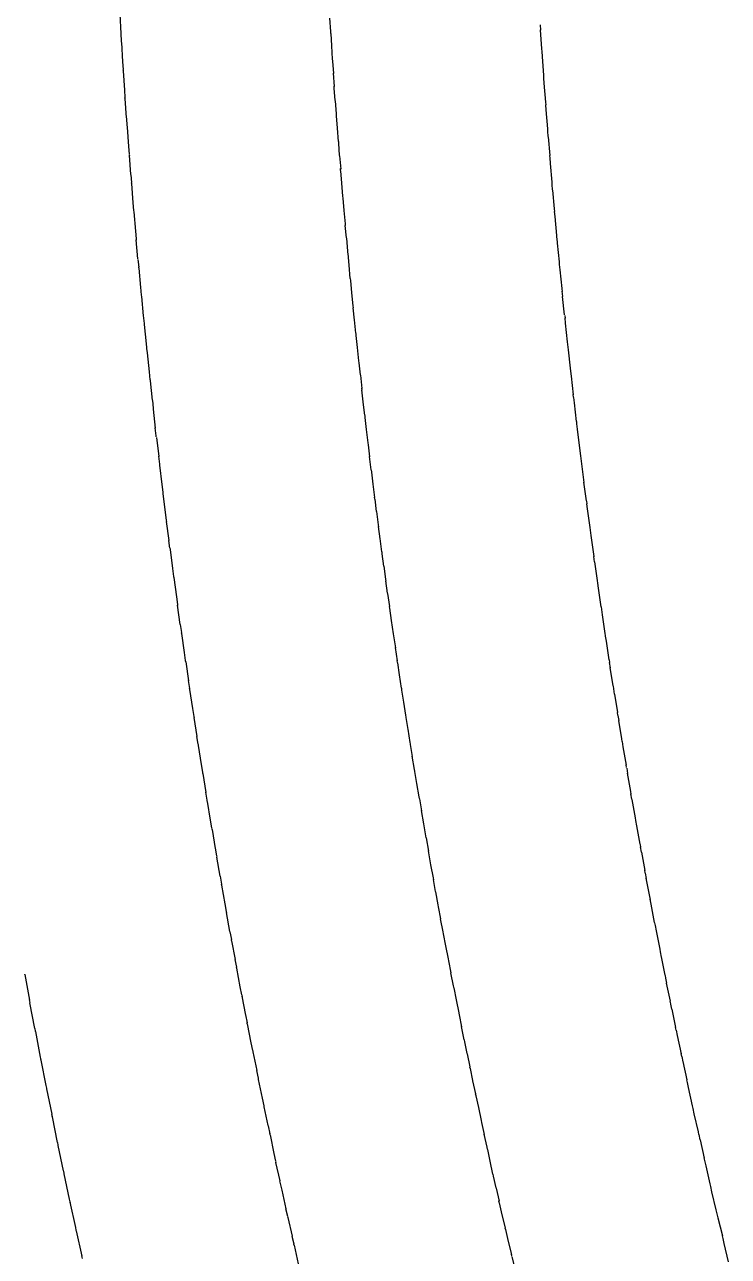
# Model space of a CAD drawing. Header units: feet. Extents: x 9681 to 12164, y 9191 to 13159.
# Drawn here: x 10551.34 to 10564.78, y 11924.63 to 11948.12 of the extents above; entities that cross this region are included whole.
import ezdxf

# ---------------------------------------------------------------- set-up
doc = ezdxf.new("R2010")
doc.units = ezdxf.units.FT
doc.header["$MEASUREMENT"] = 0
doc.layers.add('CREEKCONT-MNR', color=3, linetype='Continuous')

msp = doc.modelspace()

# ---------------------------------------------------------------- linework, layer by layer
at = {"layer": 'CREEKCONT-MNR', "color": 5, "extrusion": (0.998221, 0.059614, 0), "elevation": 11246.677}
msp.add_lwpolyline([(11297.953, 787), (11297.582, 787)], dxfattribs=at)
at = {"layer": 'CREEKCONT-MNR', "color": 5}
for points, elevation in [([(10557.166, 11948.24), (10557.183, 11947.987)], 788), ([(10553.187, 11947.804), (10553.188, 11947.783)], 787), ([(10561.187, 11948.018), (10561.212, 11947.66)], 789), ([(10561.212, 11947.66), (10561.214, 11947.609)], 789), ([(10561.214, 11947.609), (10561.221, 11947.509)], 789), ([(10553.221, 11947.265), (10553.222, 11947.244)], 787), ([(10561.247, 11947.151), (10561.249, 11947.1)], 789), ([(10561.249, 11947.1), (10561.256, 11947)], 789), ([(10557.29, 11946.415), (10557.292, 11946.379)], 788), ([(10561.286, 11946.591), (10561.294, 11946.491)], 789), ([(10561.294, 11946.491), (10561.322, 11946.133)], 789), ([(10553.298, 11946.166), (10553.325, 11945.796)], 787), ([(10557.292, 11946.379), (10557.31, 11946.144)], 788), ([(10561.322, 11946.133), (10561.325, 11946.082)], 789), ([(10553.325, 11945.796), (10553.337, 11945.648)], 787), ([(10557.332, 11945.855), (10557.35, 11945.62)], 788), ([(10561.363, 11945.625), (10561.366, 11945.574)], 789), ([(10561.375, 11945.473), (10561.406, 11945.117)], 789), ([(10553.38, 11945.11), (10553.381, 11945.089)], 787), ([(10553.381, 11945.089), (10553.411, 11944.72)], 787), ([(10557.418, 11944.808), (10557.438, 11944.573)], 788), ([(10553.411, 11944.72), (10553.424, 11944.572)], 787), ([(10553.424, 11944.572), (10553.426, 11944.55)], 787), ([(10553.426, 11944.55), (10553.458, 11944.182)], 787), ([(10557.438, 11944.573), (10557.461, 11944.321)], 788), ([(10561.454, 11944.557), (10561.463, 11944.457)], 789), ([(10557.461, 11944.321), (10557.463, 11944.285)], 788), ([(10561.463, 11944.457), (10561.497, 11944.1)], 789), ([(10561.501, 11944.049), (10561.51, 11943.949)], 789), ([(10561.51, 11943.949), (10561.545, 11943.593)], 789), ([(10557.511, 11943.762), (10557.533, 11943.528)], 788), ([(10561.545, 11943.593), (10561.549, 11943.541)], 789), ([(10561.549, 11943.541), (10561.559, 11943.441)], 789), ([(10561.559, 11943.441), (10561.595, 11943.085)], 789), ([(10557.558, 11943.275), (10557.561, 11943.239)], 788), ([(10553.57, 11942.958), (10553.572, 11942.937)], 787), ([(10557.583, 11943.005), (10557.609, 11942.753)], 788), ([(10561.6, 11943.034), (10561.61, 11942.933)], 789), ([(10557.609, 11942.753), (10557.612, 11942.717)], 788), ([(10553.625, 11942.399), (10553.662, 11942.032)], 787), ([(10561.652, 11942.526), (10561.662, 11942.426)], 789), ([(10557.663, 11942.231), (10557.666, 11942.194)], 788), ([(10553.662, 11942.032), (10553.678, 11941.883)], 787), ([(10557.69, 11941.961), (10557.718, 11941.709)], 788), ([(10561.702, 11942.071), (10561.706, 11942.019)], 789), ([(10561.706, 11942.019), (10561.717, 11941.919)], 789), ([(10553.68, 11941.862), (10553.718, 11941.495)], 787), ([(10557.718, 11941.709), (10557.721, 11941.672)], 788), ([(10561.717, 11941.919), (10561.757, 11941.564)], 789), ([(10553.718, 11941.495), (10553.734, 11941.347)], 787), ([(10561.757, 11941.564), (10561.762, 11941.512)], 789), ([(10561.762, 11941.512), (10561.774, 11941.412)], 789), ([(10561.774, 11941.412), (10561.815, 11941.057)], 789), ([(10561.82, 11941.006), (10561.832, 11940.905)], 789), ([(10553.795, 11940.788), (10553.836, 11940.422)], 787), ([(10557.835, 11940.665), (10557.838, 11940.629)], 788), ([(10557.838, 11940.629), (10557.865, 11940.396)], 788), ([(10561.875, 11940.551), (10561.88, 11940.499)], 789), ([(10561.892, 11940.399), (10561.937, 11940.045)], 789), ([(10557.896, 11940.144), (10557.899, 11940.108)], 788), ([(10557.899, 11940.108), (10557.927, 11939.875)], 788), ([(10561.937, 11940.045), (10561.942, 11939.993)], 789), ([(10561.942, 11939.993), (10561.954, 11939.893)], 789), ([(10561.954, 11939.893), (10562, 11939.539)], 789), ([(10553.916, 11939.737), (10553.919, 11939.716)], 787), ([(10553.919, 11939.716), (10553.963, 11939.35)], 787), ([(10557.959, 11939.623), (10557.963, 11939.587)], 788), ([(10553.963, 11939.35), (10553.981, 11939.202)], 787), ([(10557.992, 11939.354), (10558.024, 11939.102)], 788), ([(10562, 11939.539), (10562.006, 11939.488)], 789), ([(10562.006, 11939.488), (10562.018, 11939.387)], 789), ([(10553.981, 11939.202), (10553.983, 11939.18)], 787), ([(10562.071, 11938.982), (10562.084, 11938.882)], 789), ([(10562.084, 11938.882), (10562.133, 11938.528)], 789), ([(10554.029, 11938.815), (10554.048, 11938.666)], 787), ([(10554.048, 11938.666), (10554.05, 11938.644)], 787), ([(10558.058, 11938.833), (10558.091, 11938.582)], 788), ([(10562.133, 11938.528), (10562.139, 11938.477)], 789), ([(10562.139, 11938.477), (10562.152, 11938.377)], 789), ([(10562.152, 11938.377), (10562.202, 11938.023)], 789), ([(10554.119, 11938.109), (10554.167, 11937.745)], 787), ([(10558.16, 11938.062), (10558.164, 11938.025)], 788), ([(10558.164, 11938.025), (10558.196, 11937.793)], 788), ([(10554.167, 11937.745), (10554.187, 11937.596)], 787), ([(10562.222, 11937.872), (10562.273, 11937.519)], 789), ([(10554.187, 11937.596), (10554.19, 11937.574)], 787), ([(10562.273, 11937.519), (10562.279, 11937.467)], 789), ([(10562.352, 11936.963), (10562.367, 11936.863)], 789), ([(10562.367, 11936.863), (10562.421, 11936.51)], 789), ([(10554.313, 11936.676), (10554.335, 11936.527)], 787), ([(10558.341, 11936.754), (10558.379, 11936.503)], 788), ([(10554.337, 11936.505), (10554.389, 11936.142)], 787), ([(10562.427, 11936.459), (10562.442, 11936.359)], 789), ([(10562.442, 11936.359), (10562.497, 11936.006)], 789), ([(10554.389, 11936.142), (10554.411, 11935.993)], 787), ([(10554.411, 11935.993), (10554.414, 11935.971)], 787), ([(10562.504, 11935.955), (10562.52, 11935.855)], 789), ([(10554.467, 11935.608), (10554.49, 11935.459)], 787), ([(10554.493, 11935.437), (10554.547, 11935.075)], 787), ([(10558.534, 11935.466), (10558.539, 11935.429)], 788), ([(10558.539, 11935.429), (10558.575, 11935.198)], 788), ([(10562.583, 11935.452), (10562.599, 11935.352)], 789), ([(10558.575, 11935.198), (10558.615, 11934.948)], 788), ([(10554.547, 11935.075), (10554.571, 11934.926)], 787), ([(10558.656, 11934.68), (10558.697, 11934.43)], 788), ([(10562.68, 11934.849), (10562.739, 11934.497)], 789), ([(10562.746, 11934.446), (10562.763, 11934.346)], 789), ([(10554.656, 11934.371), (10554.714, 11934.009)], 787), ([(10562.763, 11934.346), (10562.823, 11933.995)], 789), ([(10554.714, 11934.009), (10554.738, 11933.86)], 787), ([(10558.787, 11933.876), (10558.825, 11933.645)], 788), ([(10562.847, 11933.844), (10562.909, 11933.493)], 789), ([(10558.825, 11933.645), (10558.868, 11933.395)], 788), ([(10562.909, 11933.493), (10562.917, 11933.441)], 789), ([(10554.828, 11933.306), (10554.888, 11932.945)], 787), ([(10558.868, 11933.395), (10558.874, 11933.359)], 788), ([(10562.934, 11933.342), (10562.997, 11932.991)], 789), ([(10558.913, 11933.129), (10558.956, 11932.878)], 788), ([(10554.913, 11932.795), (10554.917, 11932.774)], 787), ([(10558.956, 11932.878), (10558.962, 11932.842)], 788), ([(10558.962, 11932.842), (10559.002, 11932.612)], 788), ([(10562.997, 11932.991), (10563.005, 11932.94)], 789), ([(10563.005, 11932.94), (10563.023, 11932.84)], 789), ([(10554.978, 11932.413), (10555.004, 11932.264)], 787), ([(10559.052, 11932.325), (10559.093, 11932.096)], 788), ([(10563.095, 11932.439), (10563.113, 11932.339)], 789), ([(10555.007, 11932.242), (10555.07, 11931.882)], 787), ([(10559.139, 11931.846), (10559.145, 11931.809)], 788), ([(10559.186, 11931.58), (10559.233, 11931.33)], 788), ([(10563.272, 11931.489), (10563.281, 11931.437)], 789), ([(10555.164, 11931.351), (10555.191, 11931.202)], 787), ([(10555.191, 11931.202), (10555.195, 11931.18)], 787), ([(10559.239, 11931.294), (10559.281, 11931.065)], 788), ([(10563.367, 11930.988), (10563.376, 11930.937)], 789), ([(10563.376, 11930.937), (10563.395, 11930.838)], 789), ([(10559.329, 11930.815), (10559.335, 11930.778)], 788), ([(10559.335, 11930.778), (10559.378, 11930.55)], 788), ([(10563.395, 11930.838), (10563.465, 11930.489)], 789), ([(10559.378, 11930.55), (10559.427, 11930.3)], 788), ([(10563.465, 11930.489), (10563.474, 11930.437)], 789), ([(10555.358, 11930.291), (10555.386, 11930.141)], 787), ([(10559.427, 11930.3), (10559.433, 11930.263)], 788), ([(10563.493, 11930.338), (10563.564, 11929.989)], 789), ([(10551.342, 11930.013), (10551.343, 11930.005)], 786), ([(10559.578, 11929.521), (10559.629, 11929.272)], 788), ([(10563.694, 11929.34), (10563.767, 11928.992)], 789), ([(10555.559, 11929.232), (10555.589, 11929.083)], 787), ([(10555.593, 11929.061), (10555.663, 11928.703)], 787), ([(10551.537, 11928.973), (10551.546, 11928.923)], 786), ([(10551.546, 11928.923), (10551.548, 11928.916)], 786), ([(10551.548, 11928.916), (10551.642, 11928.429)], 786), ([(10563.777, 11928.941), (10563.798, 11928.842)], 789), ([(10555.663, 11928.703), (10555.694, 11928.554)], 787), ([(10559.732, 11928.758), (10559.739, 11928.721)], 788), ([(10559.739, 11928.721), (10559.786, 11928.494)], 788), ([(10551.642, 11928.429), (10551.651, 11928.379)], 786), ([(10551.653, 11928.372), (10551.748, 11927.885)], 786), ([(10563.872, 11928.494), (10563.882, 11928.442)], 789), ([(10555.769, 11928.175), (10555.8, 11928.025)], 787), ([(10559.838, 11928.245), (10559.845, 11928.208)], 788), ([(10559.845, 11928.208), (10559.892, 11927.981)], 788), ([(10551.758, 11927.836), (10551.76, 11927.829)], 786), ([(10555.8, 11928.025), (10555.804, 11928.003)], 787), ([(10563.979, 11927.996), (10563.989, 11927.945)], 789), ([(10563.989, 11927.945), (10564.01, 11927.847)], 789), ([(10555.877, 11927.647), (10555.908, 11927.498)], 787), ([(10559.945, 11927.732), (10559.953, 11927.695)], 788), ([(10555.908, 11927.498), (10555.912, 11927.475)], 787), ([(10564.097, 11927.448), (10564.119, 11927.349)], 789), ([(10551.857, 11927.343), (10551.868, 11927.293)], 786), ([(10564.119, 11927.349), (10564.197, 11927.002)], 789), ([(10556.019, 11926.97), (10556.023, 11926.948)], 787), ([(10564.197, 11927.002), (10564.208, 11926.951)], 789), ([(10551.968, 11926.8), (10551.979, 11926.75)], 786), ([(10551.979, 11926.75), (10551.98, 11926.743)], 786), ([(10551.98, 11926.743), (10552.081, 11926.258)], 786), ([(10556.098, 11926.592), (10556.131, 11926.443)], 787), ([(10564.31, 11926.506), (10564.32, 11926.455)], 789), ([(10564.32, 11926.455), (10564.343, 11926.357)], 789), ([(10552.092, 11926.208), (10552.093, 11926.201)], 786), ([(10552.093, 11926.201), (10552.196, 11925.717)], 786), ([(10556.135, 11926.421), (10556.212, 11926.066)], 787), ([(10560.28, 11926.196), (10560.287, 11926.16)], 788), ([(10564.434, 11925.959), (10564.457, 11925.861)], 789), ([(10564.457, 11925.861), (10564.539, 11925.515)], 789), ([(10552.196, 11925.717), (10552.207, 11925.666)], 786), ([(10552.209, 11925.659), (10552.313, 11925.176)], 786), ([(10560.402, 11925.649), (10560.454, 11925.423)], 788), ([(10556.362, 11925.39), (10556.366, 11925.368)], 787), ([(10564.55, 11925.463), (10564.574, 11925.366)], 789), ([(10552.313, 11925.176), (10552.324, 11925.125)], 786), ([(10552.324, 11925.125), (10552.326, 11925.118)], 786), ([(10556.445, 11925.014), (10556.48, 11924.865)], 787), ([(10560.512, 11925.175), (10560.52, 11925.138)], 788), ([(10564.668, 11924.968), (10564.692, 11924.871)], 789)]:
    msp.add_lwpolyline(points, dxfattribs=dict(at, elevation=elevation))
at = {"layer": 'CREEKCONT-MNR', "color": 5, "extrusion": (0.997991, 0.063349, 0)}
for points, elevation in [([(11255.077, 789), (11254.976, 789)], 11296.872), ([(11255.162, 788), (11254.927, 788)], 11292.873), ([(11255.248, 787), (11254.877, 787)], 11288.874)]:
    msp.add_lwpolyline(points, dxfattribs=dict(at, elevation=elevation))
at = {"layer": 'CREEKCONT-MNR', "color": 5, "extrusion": (0.997909, 0.064629, 0), "elevation": 11303.3}
msp.add_lwpolyline([(11240.93, 787), (11240.782, 787)], dxfattribs=at)
at = {"layer": 'CREEKCONT-MNR', "color": 5, "extrusion": (0.999039, 0.043837, 0), "elevation": 11070.796}
msp.add_lwpolyline([(11473.707, 788), (11473.671, 788)], dxfattribs=at)
at = {"layer": 'CREEKCONT-MNR', "color": 5, "extrusion": (0.99766, 0.068368, 0)}
for points, elevation in [([(11197.984, 788), (11197.731, 788)], 11349.339), ([(11197.955, 787), (11197.807, 787)], 11345.34)]:
    msp.add_lwpolyline(points, dxfattribs=dict(at, elevation=elevation))
at = {"layer": 'CREEKCONT-MNR', "color": 5, "extrusion": (0.998868, 0.047575, 0), "elevation": 11113.663}
msp.add_lwpolyline([(11431.674, 788), (11431.638, 788)], dxfattribs=at)
at = {"layer": 'CREEKCONT-MNR', "color": 5, "extrusion": (0.997747, 0.067083, 0)}
for points, elevation in [([(11212.3, 788), (11212.064, 788)], 11334.911), ([(11212.385, 787), (11212.014, 787)], 11330.911)]:
    msp.add_lwpolyline(points, dxfattribs=dict(at, elevation=elevation))
at = {"layer": 'CREEKCONT-MNR', "color": 5, "extrusion": (0.997397, 0.072106, 0)}
for points, elevation in [([(11154.881, 789), (11154.523, 789)], 11395.217), ([(11154.852, 788), (11154.599, 788)], 11391.218), ([(11154.823, 787), (11154.675, 787)], 11387.218)]:
    msp.add_lwpolyline(points, dxfattribs=dict(at, elevation=elevation))
at = {"layer": 'CREEKCONT-MNR', "color": 5, "extrusion": (0.998683, 0.051313, 0)}
for points, elevation in [([(11389.481, 788), (11389.445, 788)], 11156.372), ([(11389.473, 787), (11389.452, 787)], 11152.372)]:
    msp.add_lwpolyline(points, dxfattribs=dict(at, elevation=elevation))
at = {"layer": 'CREEKCONT-MNR', "color": 5, "extrusion": (0.997489, 0.070817, 0)}
for points, elevation in [([(11169.28, 788), (11169.044, 788)], 11376.787), ([(11169.365, 787), (11168.995, 787)], 11372.788)]:
    msp.add_lwpolyline(points, dxfattribs=dict(at, elevation=elevation))
at = {"layer": 'CREEKCONT-MNR', "color": 5, "extrusion": (0.99712, 0.075843, 0)}
for points, elevation in [([(11111.593, 789), (11111.235, 789)], 11436.933), ([(11111.564, 788), (11111.31, 788)], 11432.934), ([(11111.535, 787), (11111.386, 787)], 11428.935)]:
    msp.add_lwpolyline(points, dxfattribs=dict(at, elevation=elevation))
at = {"layer": 'CREEKCONT-MNR', "color": 5, "extrusion": (0.998484, 0.055049, 0)}
for points, elevation in [([(11347.135, 789), (11347.084, 789)], 11202.923), ([(11347.12, 787), (11347.099, 787)], 11194.923)]:
    msp.add_lwpolyline(points, dxfattribs=dict(at, elevation=elevation))
at = {"layer": 'CREEKCONT-MNR', "color": 5, "extrusion": (0.996829, 0.079579, 0), "elevation": 11474.487}
msp.add_lwpolyline([(11068.12, 788), (11067.866, 788)], dxfattribs=at)
at = {"layer": 'CREEKCONT-MNR', "color": 5, "extrusion": (0.996931, 0.07828, 0)}
for points, elevation in [([(11082.686, 789), (11082.585, 789)], 11464.055), ([(11082.857, 787), (11082.487, 787)], 11456.057)]:
    msp.add_lwpolyline(points, dxfattribs=dict(at, elevation=elevation))
at = {"layer": 'CREEKCONT-MNR', "color": 5, "extrusion": (0.996523, 0.083313, 0)}
for points, elevation in [([(11024.549, 789), (11024.191, 789)], 11519.876), ([(11024.521, 788), (11024.267, 788)], 11515.877), ([(11024.492, 787), (11024.343, 787)], 11511.878)]:
    msp.add_lwpolyline(points, dxfattribs=dict(at, elevation=elevation))
at = {"layer": 'CREEKCONT-MNR', "color": 5, "extrusion": (0.998271, 0.058785, 0)}
for points, elevation in [([(11304.616, 788), (11304.58, 788)], 11241.316), ([(11304.609, 787), (11304.587, 787)], 11237.316)]:
    msp.add_lwpolyline(points, dxfattribs=dict(at, elevation=elevation))
at = {"layer": 'CREEKCONT-MNR', "color": 5, "extrusion": (0.996632, 0.08201, 0)}
for points, elevation in [([(11039.199, 789), (11039.098, 789)], 11505.446), ([(11039.284, 788), (11039.049, 788)], 11501.447)]:
    msp.add_lwpolyline(points, dxfattribs=dict(at, elevation=elevation))
at = {"layer": 'CREEKCONT-MNR', "color": 5, "extrusion": (0.998044, 0.062521, 0), "elevation": 11283.548}
msp.add_lwpolyline([(11261.946, 788), (11261.91, 788)], dxfattribs=at)
at = {"layer": 'CREEKCONT-MNR', "color": 5, "extrusion": (0.996204, 0.087047, 0), "elevation": 11557.103}
msp.add_lwpolyline([(10980.767, 788), (10980.514, 788)], dxfattribs=at)
at = {"layer": 'CREEKCONT-MNR', "color": 5, "extrusion": (0.997803, 0.066255, 0)}
for points, elevation in [([(11219.126, 789), (11219.074, 789)], 11329.621), ([(11219.118, 788), (11219.082, 788)], 11325.621)]:
    msp.add_lwpolyline(points, dxfattribs=dict(at, elevation=elevation))
at = {"layer": 'CREEKCONT-MNR', "color": 5, "extrusion": (0.996318, 0.085739, 0), "elevation": 11546.674}
msp.add_lwpolyline([(10995.557, 789), (10995.456, 789)], dxfattribs=at)
at = {"layer": 'CREEKCONT-MNR', "color": 5, "extrusion": (0.995871, 0.090779, 0)}
for points, elevation in [([(10936.888, 789), (10936.53, 789)], 11602.164), ([(10936.831, 787), (10936.682, 787)], 11594.166)]:
    msp.add_lwpolyline(points, dxfattribs=dict(at, elevation=elevation))
at = {"layer": 'CREEKCONT-MNR', "color": 5, "extrusion": (0.997548, 0.069988, 0)}
for points, elevation in [([(11176.141, 789), (11176.09, 789)], 11371.534), ([(11176.126, 787), (11176.105, 787)], 11363.534)]:
    msp.add_lwpolyline(points, dxfattribs=dict(at, elevation=elevation))
at = {"layer": 'CREEKCONT-MNR', "color": 5, "extrusion": (0.99599, 0.089467, 0)}
for points, elevation in [([(10951.847, 788), (10951.611, 788)], 11583.739), ([(10951.932, 787), (10951.563, 787)], 11579.74)]:
    msp.add_lwpolyline(points, dxfattribs=dict(at, elevation=elevation))
at = {"layer": 'CREEKCONT-MNR', "color": 5, "extrusion": (0.995524, 0.09451, 0)}
for points, elevation in [([(10892.799, 788), (10892.545, 788)], 11639.061), ([(10892.77, 787), (10892.621, 787)], 11635.062)]:
    msp.add_lwpolyline(points, dxfattribs=dict(at, elevation=elevation))
at = {"layer": 'CREEKCONT-MNR', "color": 5, "extrusion": (0.997279, 0.073721, 0)}
for points, elevation in [([(11132.999, 789), (11132.948, 789)], 11413.285), ([(11132.992, 788), (11132.956, 788)], 11409.285), ([(11132.984, 787), (11132.963, 787)], 11405.285)]:
    msp.add_lwpolyline(points, dxfattribs=dict(at, elevation=elevation))
at = {"layer": 'CREEKCONT-MNR', "color": 5, "extrusion": (0.995648, 0.093193, 0), "elevation": 11620.641}
msp.add_lwpolyline([(10907.983, 787), (10907.614, 787)], dxfattribs=at)
at = {"layer": 'CREEKCONT-MNR', "color": 5, "extrusion": (0.995163, 0.09824, 0)}
for points, elevation in [([(10848.585, 788), (10848.332, 788)], 11679.792), ([(10848.557, 787), (10848.408, 787)], 11675.793)]:
    msp.add_lwpolyline(points, dxfattribs=dict(at, elevation=elevation))
at = {"layer": 'CREEKCONT-MNR', "color": 5, "extrusion": (0.995292, 0.096918, 0)}
for points, elevation in [([(10863.796, 788), (10863.561, 788)], 11665.375), ([(10863.882, 787), (10863.512, 787)], 11661.376)]:
    msp.add_lwpolyline(points, dxfattribs=dict(at, elevation=elevation))
at = {"layer": 'CREEKCONT-MNR', "color": 5, "extrusion": (0.996699, 0.081182, 0)}
for points, elevation in [([(11046.25, 789), (11046.198, 789)], 11496.301), ([(11046.235, 787), (11046.213, 787)], 11488.301)]:
    msp.add_lwpolyline(points, dxfattribs=dict(at, elevation=elevation))
at = {"layer": 'CREEKCONT-MNR', "color": 5, "extrusion": (0.994399, 0.105695, 0)}
for points, elevation in [([(10759.731, 789), (10759.374, 789)], 11764.754), ([(10759.703, 788), (10759.45, 788)], 11760.755)]:
    msp.add_lwpolyline(points, dxfattribs=dict(at, elevation=elevation))
at = {"layer": 'CREEKCONT-MNR', "color": 5, "extrusion": (0.994923, 0.100642, 0), "elevation": 11705.945}
msp.add_lwpolyline([(10819.542, 788), (10819.307, 788)], dxfattribs=at)
at = {"layer": 'CREEKCONT-MNR', "color": 5, "extrusion": (0.994788, 0.101968, 0), "elevation": 11716.358}
msp.add_lwpolyline([(10804.192, 787), (10804.043, 787)], dxfattribs=at)
at = {"layer": 'CREEKCONT-MNR', "color": 5, "extrusion": (0.996389, 0.084911, 0)}
for points, elevation in [([(11002.642, 789), (11002.591, 789)], 11537.566), ([(11002.627, 787), (11002.606, 787)], 11529.566)]:
    msp.add_lwpolyline(points, dxfattribs=dict(at, elevation=elevation))
at = {"layer": 'CREEKCONT-MNR', "color": 5, "extrusion": (0.993996, 0.10942, 0), "elevation": 11804.984}
msp.add_lwpolyline([(10715.064, 789), (10714.706, 789)], dxfattribs=at)
at = {"layer": 'CREEKCONT-MNR', "color": 5, "extrusion": (0.994539, 0.104364, 0), "elevation": 11746.35}
msp.add_lwpolyline([(10775.137, 788), (10774.902, 788)], dxfattribs=at)
at = {"layer": 'CREEKCONT-MNR', "color": 5, "extrusion": (0.994142, 0.108085, 0)}
for points, elevation in [([(10730.581, 788), (10730.346, 788)], 11786.587), ([(10730.667, 787), (10730.298, 787)], 11782.588)]:
    msp.add_lwpolyline(points, dxfattribs=dict(at, elevation=elevation))
at = {"layer": 'CREEKCONT-MNR', "color": 5, "extrusion": (0.996064, 0.088639, 0), "elevation": 11570.666}
msp.add_lwpolyline([(10958.866, 787), (10958.845, 787)], dxfattribs=at)
at = {"layer": 'CREEKCONT-MNR', "color": 5, "extrusion": (0.993579, 0.113143, 0)}
for points, elevation in [([(10670.218, 788), (10669.965, 788)], 11841.048), ([(10670.191, 787), (10670.041, 787)], 11837.048)]:
    msp.add_lwpolyline(points, dxfattribs=dict(at, elevation=elevation))
at = {"layer": 'CREEKCONT-MNR', "color": 5, "extrusion": (0.995725, 0.092366, 0)}
for points, elevation in [([(10914.959, 788), (10914.922, 788)], 11615.603), ([(10914.951, 787), (10914.93, 787)], 11611.603)]:
    msp.add_lwpolyline(points, dxfattribs=dict(at, elevation=elevation))
at = {"layer": 'CREEKCONT-MNR', "color": 5, "extrusion": (0.99373, 0.111805, 0), "elevation": 11826.658}
msp.add_lwpolyline([(10685.875, 788), (10685.64, 788)], dxfattribs=at)
at = {"layer": 'CREEKCONT-MNR', "color": 5, "extrusion": (0.995372, 0.096092, 0)}
for points, elevation in [([(10870.899, 789), (10870.847, 789)], 11660.375), ([(10870.884, 787), (10870.862, 787)], 11652.375)]:
    msp.add_lwpolyline(points, dxfattribs=dict(at, elevation=elevation))
at = {"layer": 'CREEKCONT-MNR', "color": 5, "extrusion": (0.993148, 0.116866, 0)}
for points, elevation in [([(10625.251, 788), (10624.998, 788)], 11880.942), ([(10625.224, 787), (10625.074, 787)], 11876.943)]:
    msp.add_lwpolyline(points, dxfattribs=dict(at, elevation=elevation))
at = {"layer": 'CREEKCONT-MNR', "color": 5, "extrusion": (0.992703, 0.120586, 0)}
for points, elevation in [([(10580.163, 789), (10579.806, 789)], 11924.666), ([(10580.136, 788), (10579.882, 788)], 11920.667), ([(10580.108, 787), (10579.958, 787)], 11916.668)]:
    msp.add_lwpolyline(points, dxfattribs=dict(at, elevation=elevation))
at = {"layer": 'CREEKCONT-MNR', "color": 5, "extrusion": (0.992866, 0.119239, 0), "elevation": 11910.296}
msp.add_lwpolyline([(10595.928, 789), (10595.827, 789)], dxfattribs=at)
at = {"layer": 'CREEKCONT-MNR', "color": 5, "extrusion": (0.993305, 0.115522, 0), "elevation": 11862.562}
msp.add_lwpolyline([(10641.104, 787), (10640.736, 787)], dxfattribs=at)
at = {"layer": 'CREEKCONT-MNR', "color": 5, "extrusion": (0.992244, 0.124305, 0), "elevation": 11960.222}
msp.add_lwpolyline([(10534.872, 788), (10534.618, 788)], dxfattribs=at)
at = {"layer": 'CREEKCONT-MNR', "color": 5, "extrusion": (0.992412, 0.122953, 0)}
for points, elevation in [([(10550.861, 788), (10550.626, 788)], 11945.863), ([(10550.946, 787), (10550.578, 787)], 11941.864)]:
    msp.add_lwpolyline(points, dxfattribs=dict(at, elevation=elevation))
at = {"layer": 'CREEKCONT-MNR', "color": 5, "extrusion": (0.991285, 0.131737, 0)}
for points, elevation in [([(10443.929, 789), (10443.572, 789)], 12042.822), ([(10443.874, 787), (10443.724, 787)], 12034.823)]:
    msp.add_lwpolyline(points, dxfattribs=dict(at, elevation=elevation))
at = {"layer": 'CREEKCONT-MNR', "color": 5, "extrusion": (0.994231, 0.10726, 0), "elevation": 11777.698}
msp.add_lwpolyline([(10737.777, 788), (10737.741, 788)], dxfattribs=at)
at = {"layer": 'CREEKCONT-MNR', "color": 5, "extrusion": (0.991945, 0.126666, 0)}
for points, elevation in [([(10505.56, 788), (10505.325, 788)], 11985.26), ([(10505.645, 787), (10505.278, 787)], 11981.261)]:
    msp.add_lwpolyline(points, dxfattribs=dict(at, elevation=elevation))
at = {"layer": 'CREEKCONT-MNR', "color": 5, "extrusion": (0.993823, 0.110979, 0)}
for points, elevation in [([(10693.112, 789), (10693.06, 789)], 11821.806), ([(10693.105, 788), (10693.068, 788)], 11817.806), ([(10693.097, 787), (10693.075, 787)], 11813.806)]:
    msp.add_lwpolyline(points, dxfattribs=dict(at, elevation=elevation))
at = {"layer": 'CREEKCONT-MNR', "color": 5, "extrusion": (0.991464, 0.130377, 0), "elevation": 12024.488}
msp.add_lwpolyline([(10460.112, 788), (10459.877, 788)], dxfattribs=at)
at = {"layer": 'CREEKCONT-MNR', "color": 5, "extrusion": (0.990784, 0.13545, 0), "elevation": 12077.866}
msp.add_lwpolyline([(10398.197, 788), (10397.943, 788)], dxfattribs=at)
at = {"layer": 'CREEKCONT-MNR', "color": 5, "extrusion": (0.992964, 0.118414, 0)}
for points, elevation in [([(10603.318, 789), (10603.266, 789)], 11901.519), ([(10603.31, 788), (10603.274, 788)], 11897.519), ([(10603.303, 787), (10603.281, 787)], 11893.519)]:
    msp.add_lwpolyline(points, dxfattribs=dict(at, elevation=elevation))
at = {"layer": 'CREEKCONT-MNR', "color": 5, "extrusion": (0.990461, 0.137794, 0)}
for points, elevation in [([(10368.691, 789), (10368.59, 789)], 12106.43), ([(10368.777, 788), (10368.543, 788)], 12102.431), ([(10368.863, 787), (10368.496, 787)], 12098.432)]:
    msp.add_lwpolyline(points, dxfattribs=dict(at, elevation=elevation))
at = {"layer": 'CREEKCONT-MNR', "color": 5, "extrusion": (0.99027, 0.139161, 0)}
for points, elevation in [([(10352.346, 788), (10352.093, 788)], 12116.738), ([(10352.319, 787), (10352.169, 787)], 12112.738)]:
    msp.add_lwpolyline(points, dxfattribs=dict(at, elevation=elevation))
at = {"layer": 'CREEKCONT-MNR', "color": 5, "extrusion": (0.99097, 0.134086, 0), "elevation": 12059.546}
msp.add_lwpolyline([(10414.603, 787), (10414.236, 787)], dxfattribs=at)
at = {"layer": 'CREEKCONT-MNR', "color": 5, "extrusion": (0.989938, 0.141499, 0)}
for points, elevation in [([(10322.806, 789), (10322.705, 789)], 12145.145), ([(10322.892, 788), (10322.658, 788)], 12141.146)]:
    msp.add_lwpolyline(points, dxfattribs=dict(at, elevation=elevation))
at = {"layer": 'CREEKCONT-MNR', "color": 5, "extrusion": (0.989741, 0.14287, 0), "elevation": 12155.437}
msp.add_lwpolyline([(10306.351, 788), (10306.097, 788)], dxfattribs=at)
at = {"layer": 'CREEKCONT-MNR', "color": 5, "extrusion": (0.989199, 0.146578, 0), "elevation": 12197.963}
msp.add_lwpolyline([(10260.238, 789), (10259.881, 789)], dxfattribs=at)
at = {"layer": 'CREEKCONT-MNR', "color": 5, "extrusion": (0.992514, 0.122129, 0)}
for points, elevation in [([(10558.19, 788), (10558.153, 788)], 11937.123), ([(10558.183, 787), (10558.161, 787)], 11933.123)]:
    msp.add_lwpolyline(points, dxfattribs=dict(at, elevation=elevation))
at = {"layer": 'CREEKCONT-MNR', "color": 5, "extrusion": (0.99205, 0.125842, 0)}
for points, elevation in [([(10512.93, 789), (10512.878, 789)], 11980.558), ([(10512.922, 788), (10512.885, 788)], 11976.558)]:
    msp.add_lwpolyline(points, dxfattribs=dict(at, elevation=elevation))
at = {"layer": 'CREEKCONT-MNR', "color": 5, "extrusion": (0.989402, 0.145202, 0)}
for points, elevation in [([(10276.862, 788), (10276.628, 788)], 12179.688), ([(10276.947, 787), (10276.581, 787)], 12175.689)]:
    msp.add_lwpolyline(points, dxfattribs=dict(at, elevation=elevation))
at = {"layer": 'CREEKCONT-MNR', "color": 5, "extrusion": (0.991572, 0.129554, 0)}
for points, elevation in [([(10467.515, 789), (10467.463, 789)], 12019.823), ([(10467.507, 788), (10467.47, 788)], 12015.823), ([(10467.5, 787), (10467.478, 787)], 12011.823)]:
    msp.add_lwpolyline(points, dxfattribs=dict(at, elevation=elevation))
at = {"layer": 'CREEKCONT-MNR', "color": 5, "extrusion": (0.988643, 0.150283, 0), "elevation": 12232.317}
msp.add_lwpolyline([(10213.928, 788), (10213.674, 788)], dxfattribs=at)
at = {"layer": 'CREEKCONT-MNR', "color": 5, "extrusion": (0.988852, 0.148904, 0), "elevation": 12218.059}
msp.add_lwpolyline([(10230.688, 788), (10230.454, 788)], dxfattribs=at)
at = {"layer": 'CREEKCONT-MNR', "color": 5, "extrusion": (0.991081, 0.133263, 0)}
for points, elevation in [([(10421.953, 789), (10421.901, 789)], 12058.918), ([(10421.938, 787), (10421.916, 787)], 12050.918)]:
    msp.add_lwpolyline(points, dxfattribs=dict(at, elevation=elevation))
at = {"layer": 'CREEKCONT-MNR', "color": 5, "extrusion": (0.987489, 0.157687, 0)}
for points, elevation in [([(10120.959, 789), (10120.602, 789)], 12312.5), ([(10120.906, 787), (10120.755, 787)], 12304.501)]:
    msp.add_lwpolyline(points, dxfattribs=dict(at, elevation=elevation))
at = {"layer": 'CREEKCONT-MNR', "color": 5, "extrusion": (0.988073, 0.153986, 0), "elevation": 12270.496}
msp.add_lwpolyline([(10167.501, 788), (10167.247, 788)], dxfattribs=at)
at = {"layer": 'CREEKCONT-MNR', "color": 5, "extrusion": (0.990575, 0.136971, 0)}
for points, elevation in [([(10376.245, 789), (10376.193, 789)], 12097.842), ([(10376.238, 788), (10376.201, 788)], 12093.842), ([(10376.23, 787), (10376.208, 787)], 12089.842)]:
    msp.add_lwpolyline(points, dxfattribs=dict(at, elevation=elevation))
at = {"layer": 'CREEKCONT-MNR', "color": 5, "extrusion": (0.986891, 0.161385, 0), "elevation": 12350.329}
msp.add_lwpolyline([(10074.248, 789), (10073.892, 789)], dxfattribs=at)
at = {"layer": 'CREEKCONT-MNR', "color": 5, "extrusion": (0.988288, 0.152603, 0), "elevation": 12252.257}
msp.add_lwpolyline([(10184.457, 787), (10184.09, 787)], dxfattribs=at)
at = {"layer": 'CREEKCONT-MNR', "color": 5, "extrusion": (0.98771, 0.1563, 0), "elevation": 12294.279}
msp.add_lwpolyline([(10137.911, 788), (10137.678, 788)], dxfattribs=at)
at = {"layer": 'CREEKCONT-MNR', "color": 5, "extrusion": (0.990056, 0.140677, 0)}
for points, elevation in [([(10330.392, 789), (10330.34, 789)], 12136.595), ([(10330.385, 788), (10330.348, 788)], 12132.595), ([(10330.377, 787), (10330.355, 787)], 12128.595)]:
    msp.add_lwpolyline(points, dxfattribs=dict(at, elevation=elevation))
at = {"layer": 'CREEKCONT-MNR', "color": 5, "extrusion": (0.987118, 0.159995, 0)}
for points, elevation in [([(10091.224, 789), (10091.123, 789)], 12336.128), ([(10091.31, 788), (10091.076, 788)], 12332.129), ([(10091.396, 787), (10091.03, 787)], 12328.13)]:
    msp.add_lwpolyline(points, dxfattribs=dict(at, elevation=elevation))
at = {"layer": 'CREEKCONT-MNR', "color": 5, "extrusion": (0.989522, 0.144381, 0)}
for points, elevation in [([(10284.394, 789), (10284.342, 789)], 12175.176), ([(10284.387, 788), (10284.35, 788)], 12171.176), ([(10284.379, 787), (10284.357, 787)], 12167.176)]:
    msp.add_lwpolyline(points, dxfattribs=dict(at, elevation=elevation))
at = {"layer": 'CREEKCONT-MNR', "color": 5, "extrusion": (0.98628, 0.165082, 0)}
for points, elevation in [([(10027.37, 788), (10027.116, 788)], 12383.984), ([(10027.344, 787), (10027.193, 787)], 12379.985)]:
    msp.add_lwpolyline(points, dxfattribs=dict(at, elevation=elevation))
at = {"layer": 'CREEKCONT-MNR', "color": 5, "extrusion": (0.988975, 0.148083, 0), "elevation": 12213.584}
msp.add_lwpolyline([(10238.253, 789), (10238.201, 789)], dxfattribs=at)
at = {"layer": 'CREEKCONT-MNR', "color": 5, "extrusion": (0.985893, 0.167378, 0)}
for points, elevation in [([(9997.598, 789), (9997.497, 789)], 12411.302), ([(9997.684, 788), (9997.45, 788)], 12407.303), ([(9997.769, 787), (9997.404, 787)], 12403.304)]:
    msp.add_lwpolyline(points, dxfattribs=dict(at, elevation=elevation))
at = {"layer": 'CREEKCONT-MNR', "color": 5, "extrusion": (0.985259, 0.171067, 0), "elevation": 12448.626}
msp.add_lwpolyline([(9950.575, 789), (9950.474, 789)], dxfattribs=at)
at = {"layer": 'CREEKCONT-MNR', "color": 5, "extrusion": (0.985654, 0.168776, 0), "elevation": 12417.463}
msp.add_lwpolyline([(9980.352, 787), (9980.201, 787)], dxfattribs=at)
at = {"layer": 'CREEKCONT-MNR', "color": 5, "extrusion": (0.983695, 0.179843, 0)}
for points, elevation in [([(9838.592, 789), (9838.236, 789)], 12536.835), ([(9838.567, 788), (9838.313, 788)], 12532.835)]:
    msp.add_lwpolyline(points, dxfattribs=dict(at, elevation=elevation))
at = {"layer": 'CREEKCONT-MNR', "color": 5, "extrusion": (0.984362, 0.176156, 0)}
for points, elevation in [([(9885.976, 788), (9885.722, 788)], 12495.889), ([(9885.95, 787), (9885.798, 787)], 12491.889)]:
    msp.add_lwpolyline(points, dxfattribs=dict(at, elevation=elevation))
at = {"layer": 'CREEKCONT-MNR', "color": 5, "extrusion": (0.987839, 0.15548, 0)}
for points, elevation in [([(10145.532, 788), (10145.495, 788)], 12285.882), ([(10145.525, 787), (10145.503, 787)], 12281.882)]:
    msp.add_lwpolyline(points, dxfattribs=dict(at, elevation=elevation))
at = {"layer": 'CREEKCONT-MNR', "color": 5, "extrusion": (0.98725, 0.159175, 0), "elevation": 12327.77}
msp.add_lwpolyline([(10098.97, 789), (10098.918, 789)], dxfattribs=at)
at = {"layer": 'CREEKCONT-MNR', "color": 5, "extrusion": (0.983015, 0.183527, 0)}
for points, elevation in [([(9791.045, 789), (9790.689, 789)], 12573.604), ([(9790.994, 787), (9790.842, 787)], 12565.605)]:
    msp.add_lwpolyline(points, dxfattribs=dict(at, elevation=elevation))
at = {"layer": 'CREEKCONT-MNR', "color": 5, "extrusion": (0.988414, 0.151782, 0), "elevation": 12243.82}
msp.add_lwpolyline([(10191.953, 787), (10191.931, 787)], dxfattribs=at)
at = {"layer": 'CREEKCONT-MNR', "color": 5, "extrusion": (0.986648, 0.162869, 0)}
for points, elevation in [([(10052.259, 789), (10052.207, 789)], 12365.484), ([(10052.251, 788), (10052.214, 788)], 12361.484), ([(10052.244, 787), (10052.222, 787)], 12357.484)]:
    msp.add_lwpolyline(points, dxfattribs=dict(at, elevation=elevation))
at = {"layer": 'CREEKCONT-MNR', "color": 5, "extrusion": (0.983277, 0.182116, 0)}
for points, elevation in [([(9808.671, 789), (9808.571, 789)], 12559.539), ([(9808.843, 787), (9808.478, 787)], 12551.541), ([(9808.928, 786), (9808.432, 786)], 12547.542)]:
    msp.add_lwpolyline(points, dxfattribs=dict(at, elevation=elevation))
at = {"layer": 'CREEKCONT-MNR', "color": 5, "extrusion": (0.98232, 0.187209, 0)}
for points, elevation in [([(9743.361, 789), (9743.005, 789)], 12610.194), ([(9743.336, 788), (9743.082, 788)], 12606.194), ([(9743.284, 786), (9743.234, 786)], 12598.196)]:
    msp.add_lwpolyline(points, dxfattribs=dict(at, elevation=elevation))
at = {"layer": 'CREEKCONT-MNR', "color": 5, "extrusion": (0.984612, 0.174752, 0), "elevation": 12477.776}
msp.add_lwpolyline([(9903.583, 787), (9903.218, 787)], dxfattribs=at)
at = {"layer": 'CREEKCONT-MNR', "color": 5, "extrusion": (0.983952, 0.178436, 0)}
for points, elevation in [([(9856.196, 788), (9855.963, 788)], 12518.746), ([(9856.282, 787), (9855.917, 787)], 12514.747)]:
    msp.add_lwpolyline(points, dxfattribs=dict(at, elevation=elevation))
at = {"layer": 'CREEKCONT-MNR', "color": 5, "extrusion": (0.982589, 0.185795, 0)}
for points, elevation in [([(9761.095, 789), (9760.994, 789)], 12596.155), ([(9761.266, 787), (9760.902, 787)], 12588.157), ([(9761.352, 786), (9760.855, 786)], 12584.157)]:
    msp.add_lwpolyline(points, dxfattribs=dict(at, elevation=elevation))
at = {"layer": 'CREEKCONT-MNR', "color": 5, "extrusion": (0.981612, 0.190888, 0)}
for points, elevation in [([(9695.541, 789), (9695.185, 789)], 12646.605), ([(9695.49, 787), (9695.338, 787)], 12638.606)]:
    msp.add_lwpolyline(points, dxfattribs=dict(at, elevation=elevation))
at = {"layer": 'CREEKCONT-MNR', "color": 5, "extrusion": (0.981171, 0.193143, 0)}
for points, elevation in [([(9665.532, 789), (9665.432, 789)], 12668.851), ([(9665.618, 788), (9665.386, 788)], 12664.852)]:
    msp.add_lwpolyline(points, dxfattribs=dict(at, elevation=elevation))
at = {"layer": 'CREEKCONT-MNR', "color": 5, "extrusion": (0.981886, 0.18947, 0)}
for points, elevation in [([(9713.467, 788), (9713.235, 788)], 12628.593), ([(9713.553, 787), (9713.188, 787)], 12624.594)]:
    msp.add_lwpolyline(points, dxfattribs=dict(at, elevation=elevation))
at = {"layer": 'CREEKCONT-MNR', "color": 5, "extrusion": (0.986031, 0.16656, 0)}
for points, elevation in [([(10005.392, 787), (10005.37, 787)], 12395.023), ([(10005.384, 786), (10005.377, 786)], 12391.023)]:
    msp.add_lwpolyline(points, dxfattribs=dict(at, elevation=elevation))
at = {"layer": 'CREEKCONT-MNR', "color": 5, "extrusion": (0.98089, 0.194564, 0), "elevation": 12678.837}
msp.add_lwpolyline([(9647.559, 788), (9647.305, 788)], dxfattribs=at)
at = {"layer": 'CREEKCONT-MNR', "color": 5, "extrusion": (0.984099, 0.177618, 0)}
for points, elevation in [([(9864.013, 789), (9863.96, 789)], 12514.583), ([(9864.005, 788), (9863.968, 788)], 12510.583), ([(9863.998, 787), (9863.975, 787)], 12506.583)]:
    msp.add_lwpolyline(points, dxfattribs=dict(at, elevation=elevation))
at = {"layer": 'CREEKCONT-MNR', "color": 5, "extrusion": (0.984757, 0.173935, 0)}
for points, elevation in [([(9911.276, 788), (9911.238, 788)], 12473.572), ([(9911.268, 787), (9911.246, 787)], 12469.572), ([(9911.261, 786), (9911.253, 786)], 12465.572)]:
    msp.add_lwpolyline(points, dxfattribs=dict(at, elevation=elevation))
at = {"layer": 'CREEKCONT-MNR', "color": 5, "extrusion": (0.980441, 0.196813, 0)}
for points, elevation in [([(9617.548, 789), (9617.447, 789)], 12704.931), ([(9617.634, 788), (9617.401, 788)], 12700.932), ([(9617.719, 787), (9617.355, 787)], 12696.933), ([(9617.805, 786), (9617.309, 786)], 12692.933)]:
    msp.add_lwpolyline(points, dxfattribs=dict(at, elevation=elevation))
at = {"layer": 'CREEKCONT-MNR', "color": 5, "extrusion": (0.979405, 0.201908, 0)}
for points, elevation in [([(9551.268, 789), (9550.912, 789)], 12754.758), ([(9551.243, 788), (9550.988, 788)], 12750.758)]:
    msp.add_lwpolyline(points, dxfattribs=dict(at, elevation=elevation))
at = {"layer": 'CREEKCONT-MNR', "color": 5, "extrusion": (0.985401, 0.170248, 0), "elevation": 12432.385}
msp.add_lwpolyline([(9958.4, 787), (9958.377, 787)], dxfattribs=at)
at = {"layer": 'CREEKCONT-MNR', "color": 5, "extrusion": (0.983428, 0.1813, 0)}
for points, elevation in [([(9816.604, 789), (9816.552, 789)], 12551.416), ([(9816.582, 786), (9816.574, 786)], 12539.416)]:
    msp.add_lwpolyline(points, dxfattribs=dict(at, elevation=elevation))
at = {"layer": 'CREEKCONT-MNR', "color": 5, "extrusion": (0.979698, 0.200481, 0)}
for points, elevation in [([(9569.429, 789), (9569.328, 789)], 12740.83), ([(9569.6, 787), (9569.236, 787)], 12732.832), ([(9569.686, 786), (9569.19, 786)], 12728.833)]:
    msp.add_lwpolyline(points, dxfattribs=dict(at, elevation=elevation))
at = {"layer": 'CREEKCONT-MNR', "color": 5, "extrusion": (0.982743, 0.184979, 0), "elevation": 12588.071}
msp.add_lwpolyline([(9769.058, 789), (9769.006, 789)], dxfattribs=at)
at = {"layer": 'CREEKCONT-MNR', "color": 5, "extrusion": (0.977864, 0.20924, 0)}
for points, elevation in [([(9454.416, 789), (9454.06, 789)], 12825.955), ([(9454.391, 788), (9454.137, 788)], 12821.955), ([(9454.366, 787), (9454.213, 787)], 12817.956), ([(9454.341, 786), (9454.29, 786)], 12813.957)]:
    msp.add_lwpolyline(points, dxfattribs=dict(at, elevation=elevation))
at = {"layer": 'CREEKCONT-MNR', "color": 5, "extrusion": (0.978641, 0.205575, 0), "elevation": 12786.448}
msp.add_lwpolyline([(9502.883, 788), (9502.629, 788)], dxfattribs=at)
at = {"layer": 'CREEKCONT-MNR', "color": 5, "extrusion": (0.97817, 0.207807, 0)}
for points, elevation in [([(9472.789, 789), (9472.689, 789)], 12812.088), ([(9472.875, 788), (9472.643, 788)], 12808.089), ([(9472.96, 787), (9472.597, 787)], 12804.09)]:
    msp.add_lwpolyline(points, dxfattribs=dict(at, elevation=elevation))
at = {"layer": 'CREEKCONT-MNR', "color": 5, "extrusion": (0.977074, 0.212902, 0)}
for points, elevation in [([(9405.792, 789), (9405.436, 789)], 12861.28), ([(9405.767, 788), (9405.512, 788)], 12857.281)]:
    msp.add_lwpolyline(points, dxfattribs=dict(at, elevation=elevation))
at = {"layer": 'CREEKCONT-MNR', "color": 5, "extrusion": (0.980154, 0.198237, 0), "elevation": 12706.889}
msp.add_lwpolyline([(9599.417, 786), (9599.367, 786)], dxfattribs=at)
at = {"layer": 'CREEKCONT-MNR', "color": 5, "extrusion": (0.976269, 0.216561, 0)}
for points, elevation in [([(9357.035, 789), (9356.679, 789)], 12896.423), ([(9357.01, 788), (9356.756, 788)], 12892.424), ([(9356.986, 787), (9356.833, 787)], 12888.424)]:
    msp.add_lwpolyline(points, dxfattribs=dict(at, elevation=elevation))
at = {"layer": 'CREEKCONT-MNR', "color": 5, "extrusion": (0.978941, 0.204146, 0), "elevation": 12768.552}
msp.add_lwpolyline([(9521.347, 787), (9520.983, 787)], dxfattribs=at)
at = {"layer": 'CREEKCONT-MNR', "color": 5, "extrusion": (0.980604, 0.195999, 0)}
for points, elevation in [([(9625.602, 789), (9625.55, 789)], 12696.966), ([(9625.595, 788), (9625.557, 788)], 12692.966), ([(9625.587, 787), (9625.565, 787)], 12688.966)]:
    msp.add_lwpolyline(points, dxfattribs=dict(at, elevation=elevation))
at = {"layer": 'CREEKCONT-MNR', "color": 5, "extrusion": (0.981331, 0.192328, 0)}
for points, elevation in [([(9673.549, 788), (9673.512, 788)], 12656.847), ([(9673.542, 787), (9673.519, 787)], 12652.847), ([(9673.534, 786), (9673.527, 786)], 12648.847)]:
    msp.add_lwpolyline(points, dxfattribs=dict(at, elevation=elevation))
at = {"layer": 'CREEKCONT-MNR', "color": 5, "extrusion": (0.977385, 0.211466, 0), "elevation": 12843.447}
msp.add_lwpolyline([(9424.356, 788), (9424.124, 788)], dxfattribs=at)
at = {"layer": 'CREEKCONT-MNR', "color": 5, "extrusion": (0.975775, 0.218775, 0)}
for points, elevation in [([(9326.837, 789), (9326.736, 789)], 12917.614), ([(9326.923, 788), (9326.691, 788)], 12913.615), ([(9327.008, 787), (9326.645, 787)], 12909.616)]:
    msp.add_lwpolyline(points, dxfattribs=dict(at, elevation=elevation))
at = {"layer": 'CREEKCONT-MNR', "color": 5, "extrusion": (0.976587, 0.215122, 0)}
for points, elevation in [([(9375.705, 788), (9375.473, 788)], 12878.622), ([(9375.79, 787), (9375.427, 787)], 12874.623), ([(9375.876, 786), (9375.382, 786)], 12870.624)]:
    msp.add_lwpolyline(points, dxfattribs=dict(at, elevation=elevation))
at = {"layer": 'CREEKCONT-MNR', "color": 5, "extrusion": (0.974619, 0.223869, 0)}
for points, elevation in [([(9259.131, 789), (9258.775, 789)], 12966.159), ([(9259.106, 788), (9258.851, 788)], 12962.16)]:
    msp.add_lwpolyline(points, dxfattribs=dict(at, elevation=elevation))
at = {"layer": 'CREEKCONT-MNR', "color": 5, "extrusion": (0.975451, 0.220217, 0)}
for points, elevation in [([(9308.123, 788), (9307.869, 788)], 12927.383), ([(9308.099, 787), (9307.945, 787)], 12923.384), ([(9308.074, 786), (9308.022, 786)], 12919.385)]:
    msp.add_lwpolyline(points, dxfattribs=dict(at, elevation=elevation))
at = {"layer": 'CREEKCONT-MNR', "color": 5, "extrusion": (0.973774, 0.227519, 0)}
for points, elevation in [([(9209.984, 789), (9209.628, 789)], 13000.751), ([(9209.959, 788), (9209.704, 788)], 12996.752)]:
    msp.add_lwpolyline(points, dxfattribs=dict(at, elevation=elevation))
at = {"layer": 'CREEKCONT-MNR', "color": 5, "extrusion": (0.978342, 0.206995, 0), "elevation": 12804.244}
msp.add_lwpolyline([(9480.933, 789), (9480.881, 789)], dxfattribs=at)
at = {"layer": 'CREEKCONT-MNR', "color": 5, "extrusion": (0.97911, 0.203333, 0)}
for points, elevation in [([(9529.283, 788), (9529.245, 788)], 12764.665), ([(9529.275, 787), (9529.252, 787)], 12760.665)]:
    msp.add_lwpolyline(points, dxfattribs=dict(at, elevation=elevation))
at = {"layer": 'CREEKCONT-MNR', "color": 5, "extrusion": (0.977561, 0.210655, 0)}
for points, elevation in [([(9432.444, 789), (9432.391, 789)], 12839.642), ([(9432.436, 788), (9432.399, 788)], 12835.642)]:
    msp.add_lwpolyline(points, dxfattribs=dict(at, elevation=elevation))
at = {"layer": 'CREEKCONT-MNR', "color": 5, "extrusion": (0.972042, 0.234808, 0), "elevation": 13069.381}
msp.add_lwpolyline([(9111.304, 789), (9110.948, 789)], dxfattribs=at)
at = {"layer": 'CREEKCONT-MNR', "color": 5, "extrusion": (0.974111, 0.226072, 0), "elevation": 12983.053}
msp.add_lwpolyline([(9228.967, 788), (9228.736, 788)], dxfattribs=at)
at = {"layer": 'CREEKCONT-MNR', "color": 5, "extrusion": (0.976765, 0.214311, 0), "elevation": 12874.858}
msp.add_lwpolyline([(9383.822, 789), (9383.77, 789)], dxfattribs=at)
at = {"layer": 'CREEKCONT-MNR', "color": 5, "extrusion": (0.97495, 0.222425, 0), "elevation": 12944.427}
msp.add_lwpolyline([(9278.095, 787), (9277.733, 787)], dxfattribs=at)
at = {"layer": 'CREEKCONT-MNR', "color": 5, "extrusion": (0.972915, 0.231165, 0), "elevation": 13031.159}
msp.add_lwpolyline([(9160.683, 788), (9160.429, 788)], dxfattribs=at)
at = {"layer": 'CREEKCONT-MNR', "color": 5, "extrusion": (0.971155, 0.238448, 0), "elevation": 13103.417}
msp.add_lwpolyline([(9061.772, 789), (9061.416, 789)], dxfattribs=at)
at = {"layer": 'CREEKCONT-MNR', "color": 5, "extrusion": (0.973258, 0.229715, 0), "elevation": 13017.496}
msp.add_lwpolyline([(9179.795, 788), (9179.564, 788)], dxfattribs=at)

doc.saveas('drawing.dxf')
